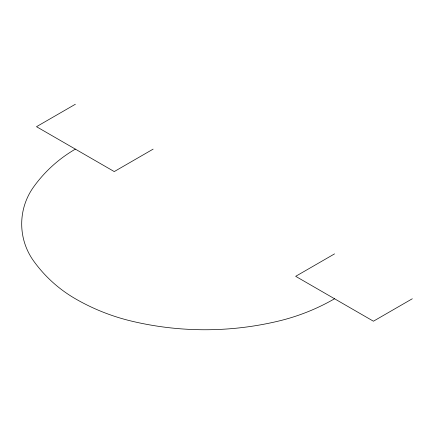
<?xml version="1.0" encoding="UTF-8"?>
<svg xmlns="http://www.w3.org/2000/svg" width="434" height="434" viewBox="0 0 434 434"><rect width="100%" height="100%" fill="white"/><g stroke="black" fill="none" stroke-linecap="round" stroke-linejoin="round"><path stroke-width="0.65" d="M75.375 104.241L36.499 126.69L114.25 171.576L153.126 149.133M334.549 253.879L295.673 276.322L373.424 321.209L412.3 298.766M75.375 149.133A133.715 133.715 0 0 0 33.586 186.989A63.407 63.407 0 0 0 33.586 260.915A133.715 133.715 0 0 0 75.375 298.766A209.421 209.421 0 0 0 131.377 321.079A316.375 316.375 0 0 0 278.547 321.079A209.421 209.421 0 0 0 334.549 298.766"/></g></svg>
